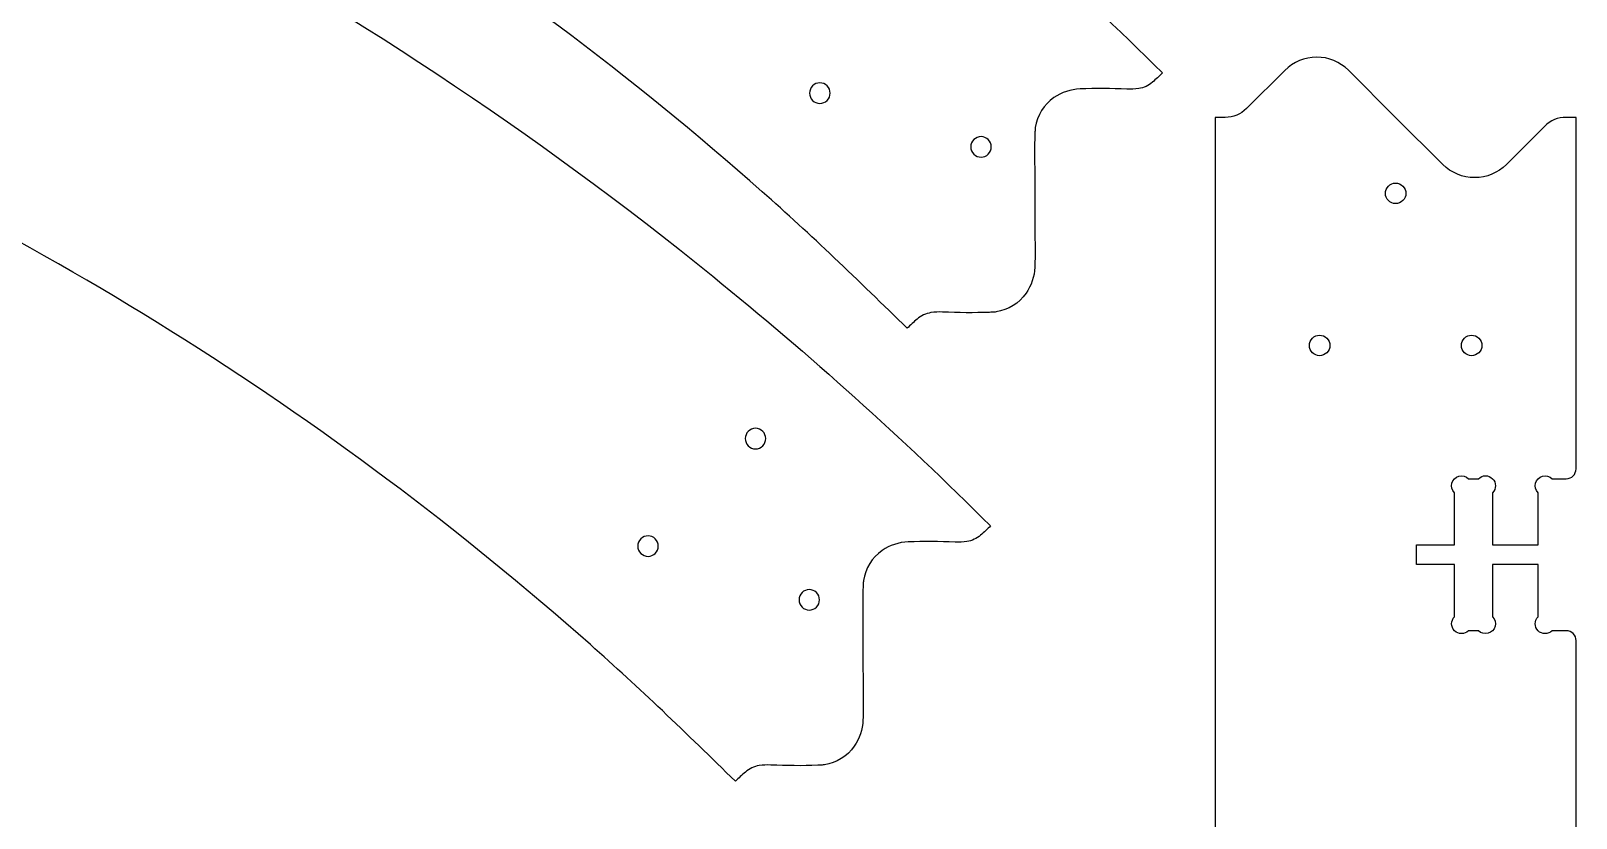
# Model space of a CAD drawing. Extents: x 1.2 to 94.8, y 1.3 to 46.7.
# Drawn here: x 74.45 to 94.78, y 13.65 to 24 of the extents above; entities that cross this region are included whole.
import ezdxf

# ---------------------------------------------------------------- set-up
doc = ezdxf.new("R2010")
doc.units = 0
doc.layers.add('THRUCUT_HOLES', color=150, linetype='CONTINUOUS')
doc.layers.add('THRUCUT_LARGE_PARTS', color=18, linetype='CONTINUOUS')

msp = doc.modelspace()

# ---------------------------------------------------------------- linework, layer by layer
at = {"layer": 'THRUCUT_HOLES'}
for points in [[(84.923, 23.086, 0.414214), (84.923, 23.277, 0.414214), (84.732, 23.277, 0.414214), (84.732, 23.086, 0.414214)], [(87.044, 22.379, 0.414214), (87.044, 22.57, 0.414214), (86.853, 22.57, 0.414214), (86.853, 22.379, 0.414214)], [(92.404, 21.998, -0.414214), (92.539, 21.863, -0.414214), (92.404, 21.728, -0.414214), (92.269, 21.863, -0.414214)], [(91.404, 19.998, -0.414214), (91.539, 19.863, -0.414214), (91.404, 19.728, -0.414214), (91.269, 19.863, -0.414214)], [(93.404, 19.998, -0.414214), (93.539, 19.863, -0.414214), (93.404, 19.728, -0.414214), (93.269, 19.863, -0.414214)], [(84.076, 18.542, 0.414214), (84.076, 18.733, 0.414214), (83.885, 18.733, 0.414214), (83.885, 18.542, 0.414214)], [(82.662, 17.128, 0.414214), (82.662, 17.319, 0.414214), (82.471, 17.319, 0.414214), (82.471, 17.128, 0.414214)], [(84.783, 16.421, 0.414214), (84.783, 16.612, 0.414214), (84.593, 16.612, 0.414214), (84.593, 16.421, 0.414214)]]:
    msp.add_lwpolyline(points, format="xyb", close=True, dxfattribs=at)
at = {"layer": 'THRUCUT_LARGE_PARTS'}
for points in [[(85.681, 26.73, -0.025457), (89.335, 23.447, -0.018794), (89.204, 23.325, -0.1386), (89.023, 23.241, -0.052059), (88.869, 23.233, 0.021153), (88.251, 23.237, 0.143407), (87.908, 23.123, 0.207262), (87.663, 22.729, 0.01864), (87.66, 22.701, 0.009096), (87.657, 22.643, 0.01228), (87.653, 22.337, -0.003184), (87.656, 21.768, 0.003184), (87.659, 21.198, -0.01228), (87.656, 20.892, -0.143402), (87.541, 20.549, -0.207262), (87.148, 20.305, -0.01864), (87.119, 20.301, -0.009101), (87.062, 20.298, -0.021153), (86.443, 20.302, 0.052059), (86.289, 20.294, 0.13858), (86.108, 20.21, 0.018814), (85.977, 20.088, 0.004049), (85.016, 21.017, 0.009005), (84.069, 21.885, 0.082577), (72.428, 29.172, 0.082577)], [(75.915, 25.734, -0.048438), (83.42, 20.772, -0.025457), (87.074, 17.489, -0.018794), (86.943, 17.367, -0.1386), (86.763, 17.283, -0.052059), (86.608, 17.275, 0.021153), (85.99, 17.279, 0.143407), (85.647, 17.165, 0.207262), (85.402, 16.771, 0.01864), (85.399, 16.743, 0.009096), (85.396, 16.685, 0.01228), (85.392, 16.379, -0.003184), (85.395, 15.809, 0.003184), (85.398, 15.24, -0.01228), (85.395, 14.934, -0.143402), (85.28, 14.591, -0.207262), (84.887, 14.346, -0.01864), (84.859, 14.343, -0.009101), (84.801, 14.34, -0.021153), (84.182, 14.344, 0.052059), (84.028, 14.336, 0.13858), (83.847, 14.252, 0.018814), (83.716, 14.13, 0.004049), (82.755, 15.059, 0.009005), (81.808, 15.927, 0.082577), (70.167, 23.214, 0.082577)], [(94.779, 4.74), (94.779, 15.98, 0.414214), (94.649, 16.11), (94.463, 16.11, -1), (94.279, 16.294), (94.279, 16.98), (93.679, 16.98), (93.679, 16.294, -1), (93.495, 16.11), (93.363, 16.11, -1), (93.179, 16.294), (93.179, 16.98), (92.679, 16.98), (92.679, 17.24), (93.179, 17.24), (93.179, 17.926, -1), (93.363, 18.11), (93.495, 18.11, -1), (93.679, 17.926), (93.679, 17.24), (94.279, 17.24), (94.279, 17.926, -1), (94.463, 18.11), (94.649, 18.11, 0.414211), (94.779, 18.24), (94.779, 22.863), (94.646, 22.863, 0.198856), (94.366, 22.748), (93.863, 22.244, -0.414214), (93.024, 22.244), (92.404, 22.863), (91.784, 23.482, 0.414214), (90.945, 23.481), (90.442, 22.978, -0.198856), (90.162, 22.863), (90.029, 22.863), (90.029, 12.457)]]:
    msp.add_lwpolyline(points, format="xyb", dxfattribs=at)

doc.saveas('drawing.dxf')
